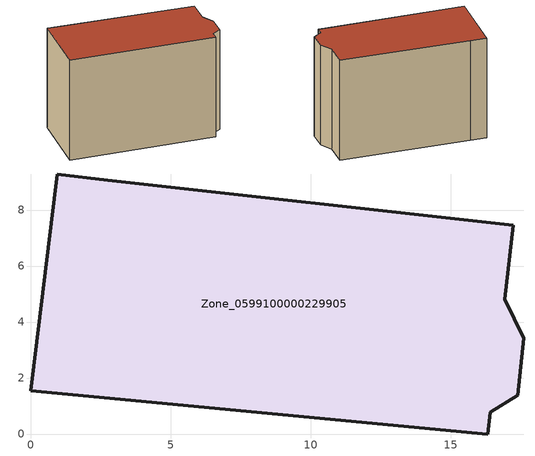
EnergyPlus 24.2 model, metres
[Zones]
Zone_0599100000229905
 floor ground (C_G): 16.31,0 0,1.54 0.94,9.29 2.75,9.07 17.23,7.46 16.93,4.81 17.6,3.43 17.4,1.38 16.41,0.77 z0
 wall outside (C_F): 0,1.54 16.31,0 16.41,0.77 17.4,1.38 17.6,3.43 16.93,4.81 17.23,7.46 2.75,9.07 0.94,9.29 0,1.54 z0:11.89
 roof outside (C_R): 16.93,4.81 17.23,7.46 2.75,9.07 0.94,9.29 0,1.54 16.31,0 16.41,0.77 17.4,1.38 17.6,3.43 z11.89
[BUILDING]
Pand.0599100000229905: North Axis=0; Terrain=City; Loads Convergence Tolerance Value=0.04; Temperature Convergence Tolerance Value=0.4; Solar Distribution=FullExterior; Maximum Number of Warmup Days=25; Minimum Number of Warmup Days=1
[Site:Location]
Rotterdam.The.Hague.AP_ZH_NLD Design_Conditions: Latitude=51.96; Longitude=4.45; Time Zone=1; Elevation=-4.5
[SITE:GROUNDTEMPERATURE:BUILDINGSURFACE]
18, 18, 18, 18, 18, 18, 18, 18, 18, 18, 18, 18
[MATERIAL] Thermal Absorptance=0.9; Solar Absorptance=0.7; Visible Absorptance=0.7
Name | Roughness | Thickness | Conductivity | Density | Specific Heat
G.TI.1946 | MediumSmooth | 0.15 | 1 | 540 | 1210
F.TI.1946 | Rough | 0.3 | 0.857143 | 1920 | 840
R.TI.1946 | MediumRough | 0.2 | 0.1 | 1500 | 1000
[CONSTRUCTION]
C_G: G.TI.1946
C_F: F.TI.1946
C_R: R.TI.1946
[ZONE]
Zone_0599100000229905: Type=1; Multiplier=1; Ceiling Height=Autocalculate; Volume=Autocalculate; Floor Area=autocalculate; Part of Total Floor Area=Yes
[ZONEINFILTRATION:DESIGNFLOWRATE]
Infil_Zone_0599100000229905: Zone or ZoneList or Space or SpaceList=Zone_0599100000229905; Schedule=AlwaysOn; Design Flow Rate Calculation Method=Flow/Area; Flow Rate per Floor Area=0.003; Constant Term Coefficient=1; Temperature Term Coefficient=0; Velocity Term Coefficient=0; Velocity Squared Term Coefficient=0
[HVACTEMPLATE:ZONE:IDEALLOADSAIRSYSTEM]
Zone_0599100000229905: Maximum Heating Supply Air Temperature=50; Minimum Cooling Supply Air Temperature=13; Maximum Heating Supply Air Humidity Ratio=0.0156; Minimum Cooling Supply Air Humidity Ratio=0.0077; Heating Limit=NoLimit; Cooling Limit=NoLimit; Dehumidification Control Type=ConstantSensibleHeatRatio; Cooling Sensible Heat Ratio=0.7; Dehumidification Setpoint=60; Humidification Control Type=None; Humidification Setpoint=30; Outdoor Air Method=None; Outdoor Air Flow Rate per Person=0.00944; Outdoor Air Flow Rate per Zone Floor Area=0; Outdoor Air Flow Rate per Zone=0; Demand Controlled Ventilation Type=None; Outdoor Air Economizer Type=NoEconomizer; Heat Recovery Type=None; Sensible Heat Recovery Effectiveness=0.7; Latent Heat Recovery Effectiveness=0.65
[ZONECONTROL:THERMOSTAT]
ThermostatControl_Zone_0599100000229905: Zone or ZoneList=Zone_0599100000229905; Control Type Schedule=DualSetpointControlType; Control 1=Thermostat_Zone_0599100000229905; Temperature Difference Between Cutout And Setpoint=0
[THERMOSTATSETPOINT:DUALSETPOINT]
Thermostat_Zone_0599100000229905: Heating Setpoint Temperature Schedule=HeatingSetpoint_Zone_0599100000229905; Cooling Setpoint Temperature Schedule=CoolingSetpoint_Zone_0599100000229905
[SCHEDULE:COMPACT]
HeatingSetpoint_Zone_0599100000229905: Through: 12/31, For: AllDays, Until: 24:00, 21
CoolingSetpoint_Zone_0599100000229905: Through: 12/31, For: AllDays, Until: 24:00, 24
DualSetpointControlType: Through: 12/31, For: AllDays, Until: 24:00, 4
AlwaysOn: Through: 12/31, For: AllDays, Until: 24:00, 1
